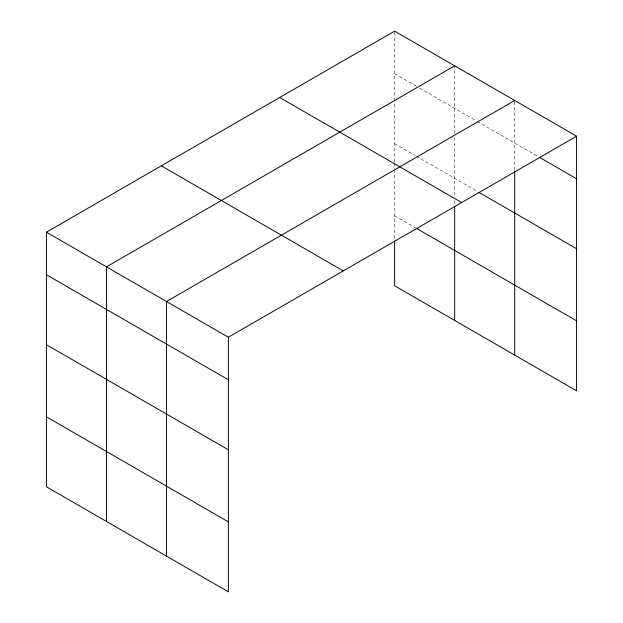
<?xml version="1.0" encoding="UTF-8"?>
<svg xmlns="http://www.w3.org/2000/svg" width="623" height="623" viewBox="0 0 623 623"><rect width="100%" height="100%" fill="white"/><g stroke="black" fill="none" stroke-linecap="round" stroke-linejoin="round"><path stroke-width="0.47" stroke-dasharray="3.12 2.34" d="M394.616 161.949L394.616 101.892M394.616 100.918L394.616 31.15M454.665 137.535L454.665 196.619M454.665 133.641L454.665 65.82M514.715 170.258L514.715 100.49M394.616 73.701L416.304 86.223M419.637 88.147L476.346 120.893M477.187 121.376L538.124 156.56M394.616 143.687L415.463 155.719M416.304 156.202L477.187 191.354M394.616 215.784L415.463 227.823M454.665 200.466L454.665 205.271M394.616 162.915L394.616 168.677M394.616 169.643L394.616 240.081"/><path stroke-width="0.93" d="M576.579 136.203L394.616 31.15L46.421 232.177L46.421 486.797L228.384 591.85L228.384 337.238L576.579 136.203L576.579 390.823L394.616 285.762L394.616 241.054M514.715 171.232L514.715 355.102M454.665 65.82L106.471 266.846L106.471 521.459M514.715 100.49L166.512 301.516L166.512 556.129M539.798 157.526L576.579 178.762M478.853 192.32L576.579 248.741M279.711 97.492L461.674 202.545M416.304 228.306L576.579 320.837M161.326 165.843L343.289 270.896M46.421 232.177L228.384 337.238M46.421 274.735L228.384 379.789M46.421 344.714L228.384 449.767M46.421 416.818L228.384 521.872M454.665 206.229L454.665 320.432"/></g></svg>
